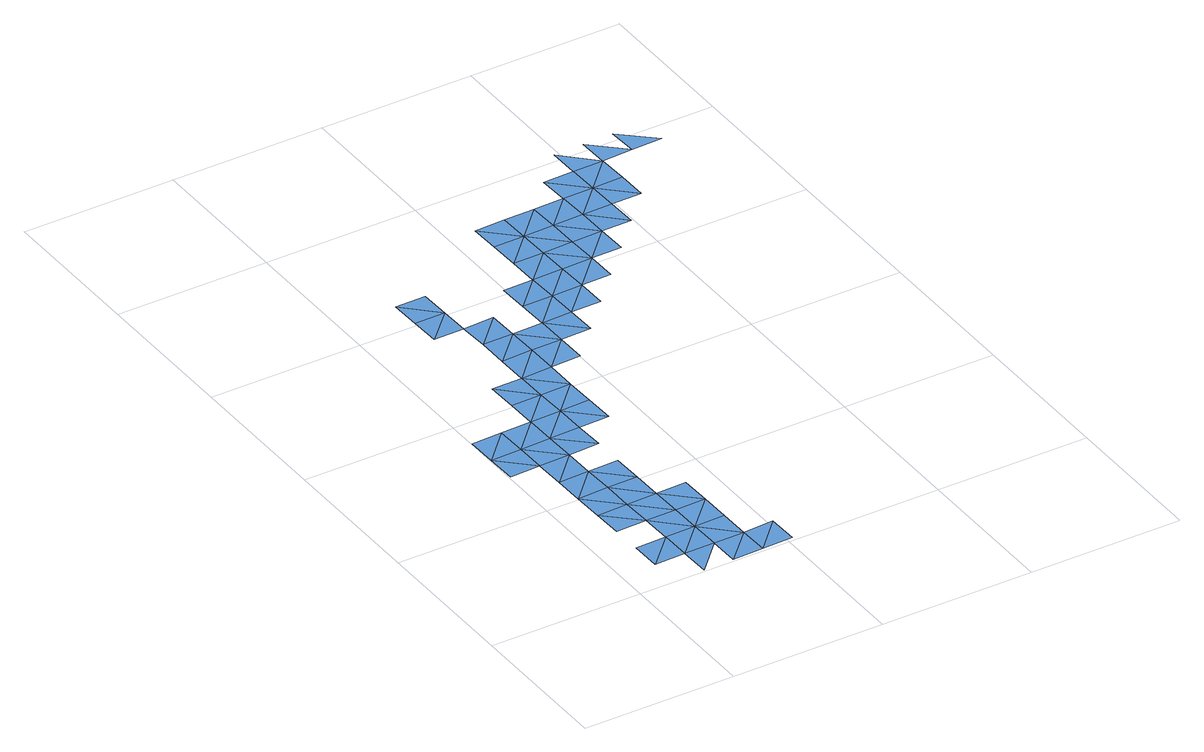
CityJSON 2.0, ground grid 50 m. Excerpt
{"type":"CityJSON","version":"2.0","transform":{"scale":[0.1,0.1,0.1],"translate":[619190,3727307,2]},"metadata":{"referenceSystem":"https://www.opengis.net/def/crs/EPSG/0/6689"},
"CityObjects":{
"waterbody1":{"type":"WaterBody","attributes":{"name":"福岡県津波浸水想定図","class":"1140","function":"2","WaterBodyTsunamiRiskAttribute.description":"1","WaterBodyTsunamiRiskAttribute.rank":"4"},"geometry":[{"type":"MultiSurface","lod":"1","boundaries":[[[0,1,2]],[[3,0,2]],[[4,5,6]],[[7,8,6]],[[9,10,11]],[[3,12,13]],[[3,14,0]],[[15,16,8]],[[6,5,7]],[[7,17,8]],[[14,5,0]],[[10,9,18]],[[3,13,14]],[[15,8,17]],[[14,19,5]],[[20,10,18]],[[21,20,18]],[[22,23,24]],[[22,20,23]],[[23,20,25]],[[23,26,24]],[[27,28,29]],[[27,30,28]],[[31,32,33]],[[33,26,34]],[[29,35,27]],[[27,36,30]],[[34,31,33]],[[26,37,34]],[[38,35,32]],[[38,32,31]],[[31,34,39]],[[40,31,39]],[[40,41,42]],[[43,44,42]],[[41,43,42]],[[40,45,41]],[[46,43,41]],[[43,47,48]],[[46,41,49]],[[48,50,51]],[[43,46,47]],[[52,51,50]],[[48,47,50]],[[50,53,52]],[[54,47,46]],[[54,55,47]],[[50,47,55]],[[50,56,53]],[[50,55,57]],[[56,50,57]],[[57,55,58]],[[59,56,57]],[[57,58,60]],[[57,60,59]],[[61,62,59]],[[61,63,62]],[[63,64,65]]]}]},
"waterbody2":{"type":"WaterBody","attributes":{"name":"福岡県津波浸水想定図","class":"1140","function":"2","WaterBodyTsunamiRiskAttribute.description":"1","WaterBodyTsunamiRiskAttribute.rank":"3"},"geometry":[{"type":"MultiSurface","lod":"1","boundaries":[[[66,9,67]],[[18,9,66]],[[16,68,66]],[[19,7,5]],[[66,68,18]],[[7,69,17]],[[19,69,7]],[[16,15,68]],[[13,70,14]],[[13,71,70]],[[70,71,72]],[[18,68,21]],[[14,73,19]],[[17,69,74]],[[75,14,70]],[[14,75,73]],[[21,68,76]],[[25,20,21]],[[21,76,77]],[[21,77,25]],[[78,26,23]],[[26,78,37]],[[37,39,34]],[[79,39,37]],[[40,39,80]],[[40,80,45]],[[49,54,46]],[[81,54,49]],[[58,55,54]],[[58,54,82]],[[59,60,61]],[[60,83,61]],[[61,64,63]],[[84,64,61]],[[64,85,86]],[[87,85,88]]]}]},
"waterbody3":{"type":"WaterBody","attributes":{"name":"福岡県津波浸水想定図","class":"1140","function":"2","WaterBodyTsunamiRiskAttribute.description":"1","WaterBodyTsunamiRiskAttribute.rank":"2"},"geometry":[{"type":"MultiSurface","lod":"1","boundaries":[[[74,15,17]],[[15,74,89]],[[69,19,73]],[[70,72,90]],[[69,73,91]],[[72,92,90]],[[93,25,77]],[[93,94,25]],[[23,25,78]],[[25,94,78]],[[45,49,41]],[[45,95,49]],[[96,60,58]],[[96,83,60]],[[61,83,97]],[[61,97,84]]]}]}
},
"vertices":[
[215,206,6],[115,204,5],[117,104,5],[217,106,5],[113,304,5],[213,306,6],[111,404,5],[211,406,6],[109,504,6],[4,802,5],[102,904,6],[2,902,6],[219,6,5],[317,108,5],[315,208,6],[207,606,6],[107,604,6],[209,506,7],[104,804,7],[313,308,6],[202,906,8],[203,806,7],[200,1006,8],[300,1008,8],[198,1106,8],[302,908,8],[298,1108,8],[290,1508,9],[190,1506,9],[192,1406,10],[188,1606,9],[394,1310,12],[294,1308,12],[296,1208,11],[396,1210,12],[292,1408,10],[288,1608,9],[398,1110,11],[392,1409,12],[496,1211,12],[494,1311,13],[592,1413,13],[492,1411,13],[590,1513,12],[490,1511,13],[594,1313,14],[690,1515,12],[688,1615,12],[588,1613,12],[692,1415,13],[686,1715,12],[586,1713,12],[584,1813,12],[684,1815,12],[790,1517,13],[788,1617,13],[784,1817,12],[786,1717,13],[888,1619,13],[884,1819,12],[886,1719,13],[984,1821,12],[882,1919,12],[982,1921,12],[1082,1923,12],[980,2021,12],
[105,704,7],[6,702,5],[205,706,7],[311,408,6],[417,110,5],[319,8,5],[419,10,6],[413,310,7],[309,508,7],[415,210,7],[305,708,10],[303,808,9],[400,1010,9],[498,1112,11],[596,1213,13],[792,1417,13],[890,1519,13],[986,1721,13],[1084,1823,12],[1182,1925,14],[1080,2023,12],[1180,2025,12],[1282,1927,15],
[307,608,7],[517,112,7],[411,410,7],[519,12,6],[403,810,10],[401,910,10],[694,1315,14],[988,1621,13],[1086,1723,13]
]}
